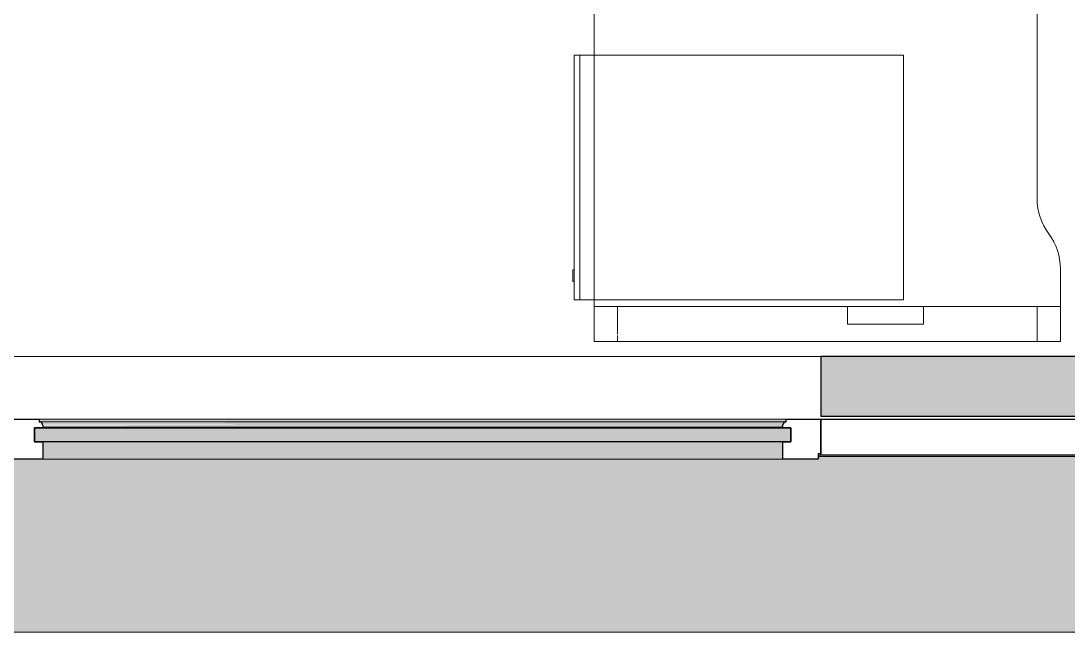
# Model space of a CAD drawing. Header units: millimetres. Extents: x 79795 to 317870, y -36033 to 97293.
# Drawn here: x 157596 to 159392, y 8896 to 9946 of the extents above; entities that cross this region are included whole.
import ezdxf

# ---------------------------------------------------------------- set-up
doc = ezdxf.new("R2010")
doc.units = ezdxf.units.MM
doc.header["$MEASUREMENT"] = 0
for name, color, linetype, lineweight in [('CSM-STL-XX-ZZ-M3-A-XXXX-00001_detached _19_04_21__rvt-1-Level 4$0$A-GLAZ', 7, 'CONTINUOUS', 9), ('CSM-STL-XX-ZZ-M3-A-XXXX-00001_detached _19_04_21__rvt-1-Level 4$0$A-WALL-PATT', 7, 'CONTINUOUS', 9), ('CSM-STL-XX-ZZ-M3-A-XXXX-00001_detached _19_04_21__rvt-1-Level 4$0$I-WALL', 7, 'CONTINUOUS', 9), ('I-FURN', 8, 'CONTINUOUS', 9)]:
    doc.layers.add(name, color=color, linetype=linetype, lineweight=lineweight)

msp = doc.modelspace()

# ---------------------------------------------------------------- hatches: boundary and pattern name
at = {"layer": 'CSM-STL-XX-ZZ-M3-A-XXXX-00001_detached _19_04_21__rvt-1-Level 4$0$A-GLAZ'}
for points in [[(158902.8, 9257.2), (158908.6, 9257.7), (158908.6, 9262.2), (157627, 9262.2), (157627, 9257.2), (158587.2, 9257.2)], [(158587.2, 9252.3), (158902.8, 9252.3), (158904.6, 9255.9), (158907.1, 9257.2), (157631, 9255.9), (157633.3, 9252.3), (157989.2, 9252.3)], [(158901.4, 9248.3), (158902.6, 9252.3), (157989.2, 9252.3), (157633, 9251.2), (157634.3, 9248.3), (158587.2, 9248.3)], [(158916.6, 9223.3), (158916.6, 9247.2), (157619.1, 9247.2), (157619.1, 9223.3), (158587.2, 9223.3)], [(158902.6, 9193.3), (158902.6, 9223.3), (157633, 9223.3), (157633, 9193.3), (158587.2, 9193.3)], [(166958.8, 8896.3), (167067.8, 8896.3), (167067.8, 9198), (167063.5, 9198), (167063.5, 9193.3), (165672.2, 9193.3), (165672.2, 9198), (164363.5, 9198), (164363.5, 9193.3), (162972.2, 9193.3), (162972.2, 9198), (161663.5, 9198), (161663.5, 9193.3), (160272.2, 9193.3), (160272.2, 9198), (158963.5, 9198), (158963.5, 9193.3), (157572.2, 9193.3), (157572.2, 9198), (156526.8, 9198), (156526.8, 8896.3), (166360.8, 8896.3)]]:
    msp.add_hatch(color=256, dxfattribs=at).paths.add_polyline_path(points, flags=0)
h = msp.add_hatch(color=256, dxfattribs=at)
h.paths.add_polyline_path([(165731.4, 9255.5), (165728.6, 9257.2), (165729.9, 9256.1), (165731, 9255.6)], flags=0)
h.paths.add_polyline_path([(163031.4, 9255.5), (163028.6, 9257.2), (163029.9, 9256.1), (163031, 9255.6)], flags=0)
h.paths.add_polyline_path([(157631.4, 9255.5), (157628.6, 9257.2), (157629.9, 9256.1), (157631, 9255.6)], flags=0)
h.paths.add_polyline_path([(160331.4, 9255.5), (160328.6, 9257.2), (160329.9, 9256.1), (160331, 9255.6)], flags=0)
h = msp.add_hatch(color=256, dxfattribs=at)
h.paths.add_polyline_path([(167067.8, 9198), (167067.8, 9200.1), (167063.5, 9200.1), (167063.5, 9198)], flags=0)
h.paths.add_polyline_path([(165662.5, 9198), (165672.2, 9198), (165672.2, 9200.1), (164363.5, 9200.1), (164363.5, 9198), (165164.9, 9198)], flags=0)
h.paths.add_polyline_path([(162773, 9198), (162972.2, 9198), (162972.2, 9200.1), (161663.5, 9200.1), (161663.5, 9198), (162175, 9198)], flags=0)
h.paths.add_polyline_path([(159185.1, 9198), (160272.2, 9198), (160272.2, 9200.1), (158963.5, 9200.1), (158963.5, 9198), (158967.8, 9198)], flags=0)
h.paths.add_polyline_path([(157567.8, 9198), (157572.2, 9198), (157572.2, 9200.1), (156526.8, 9200.1), (156526.8, 9198), (156793.2, 9198)], flags=0)
at = {"layer": 'CSM-STL-XX-ZZ-M3-A-XXXX-00001_detached _19_04_21__rvt-1-Level 4$0$A-WALL-PATT'}
for points in [[(159069.8, 9267.3), (159069.8, 9369.3), (158967.8, 9369.3), (158967.8, 9267.3)], [(160176.8, 9267.3), (160176.8, 9369.3), (159069.8, 9369.3), (159069.8, 9267.3), (159783.1, 9267.3)]]:
    msp.add_hatch(color=256, dxfattribs=at).paths.add_polyline_path(points, flags=0)

# ---------------------------------------------------------------- linework, layer by layer
at = {"layer": 'CSM-STL-XX-ZZ-M3-A-XXXX-00001_detached _19_04_21__rvt-1-Level 4$0$A-GLAZ', "lineweight": 30}
for p, q in [((157567.8, 9262.2), (157627, 9262.2)), ((157627, 9262.2), (157627, 9257.2)), ((157627, 9257.2), (157628.6, 9257.2)), ((158907.1, 9257.2), (158908.6, 9257.2)), ((158908.6, 9262.2), (158967.8, 9262.2)), ((158908.6, 9257.2), (158908.6, 9262.2)), ((158967.8, 9200.1), (158967.8, 9262.2)), ((158967.8, 9262.2), (160267.8, 9262.2)), ((158967.8, 9262.2), (158967.8, 9202.3)), ((157619.1, 9223.3), (157619.1, 9247.2)), ((157619.1, 9247.2), (158916.6, 9247.2)), ((157619.1, 9247.2), (157619.1, 9223.3)), ((157634.3, 9247.2), (157619.1, 9247.2)), ((157634.3, 9248.3), (157634.3, 9247.2)), ((158901.4, 9247.2), (158901.4, 9248.3)), ((158916.6, 9247.2), (158901.4, 9247.2)), ((158916.6, 9247.2), (158916.6, 9223.3)), ((158916.6, 9223.3), (158916.6, 9247.2)), ((158916.6, 9223.3), (157619.1, 9223.3)), ((157619.1, 9223.3), (157633, 9223.3)), ((157633, 9223.3), (157633, 9193.3)), ((158902.6, 9223.3), (158916.6, 9223.3)), ((158902.6, 9193.3), (158902.6, 9223.3)), ((158963.5, 9202.3), (158963.5, 9193.3)), ((158967.8, 9202.3), (158963.5, 9202.3)), ((160267.8, 9200.1), (158967.8, 9200.1)), ((157633, 9193.3), (157572.2, 9193.3)), ((158963.5, 9193.3), (158902.6, 9193.3))]:
    msp.add_line(p, q, dxfattribs=at)
at = {"layer": 'CSM-STL-XX-ZZ-M3-A-XXXX-00001_detached _19_04_21__rvt-1-Level 4$0$A-GLAZ'}
for p, q in [((157627, 9262.2), (158908.6, 9262.2)), ((157628.6, 9257.2), (157627, 9257.2)), ((158907.1, 9257.2), (157628.6, 9257.2)), ((158908.6, 9257.2), (158907.1, 9257.2)), ((158901.4, 9248.3), (157634.3, 9248.3)), ((158963.5, 9200.1), (158967.8, 9200.1)), ((158963.5, 9198), (160272.2, 9198)), ((158902.6, 9193.3), (157633, 9193.3)), ((156526.8, 8896.3), (167067.8, 8896.3))]:
    msp.add_line(p, q, dxfattribs=at)
at = {"layer": 'CSM-STL-XX-ZZ-M3-A-XXXX-00001_detached _19_04_21__rvt-1-Level 4$0$A-GLAZ', "lineweight": 30}
for centre, radius, start, end in [((157627.5, 9252), 5.36, 3.4261, 78.0476), ((157640.2, 9252.7), 7.4, 183.4261, 216.5739), ((158895.5, 9252.7), 7.4, 323.4261, 356.5739), ((158908.2, 9252), 5.36, 101.9524, 176.5739)]:
    msp.add_arc(centre, radius, start, end, dxfattribs=at)
at = {"layer": 'CSM-STL-XX-ZZ-M3-A-XXXX-00001_detached _19_04_21__rvt-1-Level 4$0$A-GLAZ'}
for points, knots in [([(157628.6, 9257.2), (157629, 9257.1), (157629.7, 9256.9), (157630.5, 9256.4), (157630.9, 9256.1), (157631, 9255.9)], [-1, -1, -1, -1, -0.8, -0.7, -0.6, -0.6, -0.6, -0.6]), ([(157632, 9254.9), (157632.1, 9254.7), (157632.3, 9254.3), (157632.7, 9253.4), (157632.8, 9252.7), (157632.8, 9252.3)], [-0.4, -0.4, -0.4, -0.4, -0.3, -0.2, 0, 0, 0, 0]), ([(158902.8, 9252.3), (158902.9, 9252.7), (158903, 9253.4), (158903.3, 9254.2), (158903.5, 9254.6), (158903.6, 9254.8), (158903.7, 9254.9)], [0, 0, 0, 0, 0.2, 0.3, 0.35, 0.4, 0.4, 0.4, 0.4]), ([(158904.6, 9255.9), (158904.7, 9256), (158904.8, 9256.1), (158905.2, 9256.4), (158905.6, 9256.7), (158906.2, 9257), (158906.7, 9257.1), (158907.1, 9257.2)], [0.6, 0.6, 0.6, 0.6, 0.625, 0.7, 0.775, 0.85, 1, 1, 1, 1])]:
    msp.add_open_spline(points, degree=3, knots=knots, dxfattribs=at)
for points in [[(157633.5, 9249.5), (157633.7, 9249.1), (157634, 9248.7), (157634.3, 9248.3)], [(158901.4, 9248.3), (158901.7, 9248.7), (158901.9, 9249.1), (158902.1, 9249.5)]]:
    msp.add_open_spline(points, degree=3, dxfattribs=at)
at = {"layer": 'CSM-STL-XX-ZZ-M3-A-XXXX-00001_detached _19_04_21__rvt-1-Level 4$0$I-WALL'}
msp.add_line((157567.8, 9369.3), (158967.8, 9369.3), dxfattribs=at)
at = {"layer": 'CSM-STL-XX-ZZ-M3-A-XXXX-00001_detached _19_04_21__rvt-1-Level 4$0$I-WALL', "lineweight": 30}
for p, q in [((159069.8, 9369.3), (158967.8, 9369.3)), ((158967.8, 9369.3), (158967.8, 9267.3)), ((160176.8, 9369.3), (159069.8, 9369.3)), ((158967.8, 9267.3), (159069.8, 9267.3)), ((159069.8, 9267.3), (160176.8, 9267.3))]:
    msp.add_line(p, q, dxfattribs=at)
at = {"layer": 'I-FURN'}
for p, q in [((158578.8, 10995.2), (158578.8, 9395.2)), ((158578.8, 9395.2), (158578.8, 10995.2)), ((159338.8, 9640.2), (159338.8, 10472.5)), ((159338.8, 10472.5), (159338.8, 9640.2)), ((158554.6, 9886.8), (158544.6, 9886.8)), ((158544.6, 9886.8), (158544.6, 9466.8)), ((158554.6, 9466.8), (158554.6, 9886.8)), ((158578.8, 9886.8), (158554.6, 9886.8)), ((158554.6, 9886.8), (158554.6, 9466.8)), ((159109.6, 9886.8), (158578.8, 9886.8)), ((159109.6, 9466.8), (159109.6, 9886.8)), ((158544.6, 9518.4), (158542.6, 9518.4)), ((158542.6, 9518.4), (158542.6, 9498.4)), ((158542.6, 9498.4), (158542.6, 9518.4)), ((159378.8, 9395.2), (159378.8, 9520.2)), ((159378.8, 9520.2), (159378.8, 9395.2)), ((158542.6, 9498.4), (158544.6, 9498.4)), ((158544.6, 9466.8), (158554.6, 9466.8)), ((158554.6, 9466.8), (158578.8, 9466.8)), ((158578.8, 9466.8), (159109.6, 9466.8)), ((158578.8, 9455.2), (159013.8, 9455.2)), ((158618.8, 9455.2), (158578.8, 9455.2)), ((158578.8, 9395.2), (158578.8, 9455.2)), ((158578.8, 9455.2), (158578.8, 9395.2)), ((159338.8, 9455.2), (158618.8, 9455.2)), ((158618.8, 9455.2), (158618.8, 9408.1)), ((158618.8, 9455.2), (158618.8, 9408.1)), ((159013.8, 9455.2), (159143.8, 9455.2)), ((159013.8, 9425.2), (159013.8, 9455.2)), ((159013.8, 9455.2), (159013.8, 9425.2)), ((159143.8, 9455.2), (159378.8, 9455.2)), ((159143.8, 9455.2), (159143.8, 9425.2)), ((159143.8, 9455.2), (159143.8, 9425.2)), ((159378.8, 9455.2), (159338.8, 9455.2)), ((159338.8, 9455.2), (159338.8, 9395.2)), ((159338.8, 9455.2), (159338.8, 9395.2)), ((159378.8, 9455.2), (159378.8, 9395.2)), ((159378.8, 9455.2), (159378.8, 9395.2)), ((159143.8, 9425.2), (159013.8, 9425.2)), ((159013.8, 9425.2), (159143.8, 9425.2)), ((159378.8, 9395.2), (158578.8, 9395.2)), ((158578.8, 9395.2), (158618.8, 9395.2)), ((158578.8, 9395.2), (159378.8, 9395.2)), ((159378.8, 9395.2), (158578.8, 9395.2)), ((158618.8, 9405.8), (158618.8, 9395.2)), ((158618.8, 9405.8), (158618.8, 9395.2)), ((158618.8, 9395.2), (159338.8, 9395.2)), ((159338.8, 9395.2), (159378.8, 9395.2))]:
    msp.add_line(p, q, dxfattribs=at)
for centre, start, end in [((159438.8, 9640.2), 180, 216.8699), ((159438.8, 9640.2), 180, 216.8699), ((159278.8, 9520.2), 0, 36.8699), ((159278.8, 9520.2), 0, 36.8699)]:
    msp.add_arc(centre, 100, start, end, dxfattribs=at)

doc.saveas('drawing.dxf')
